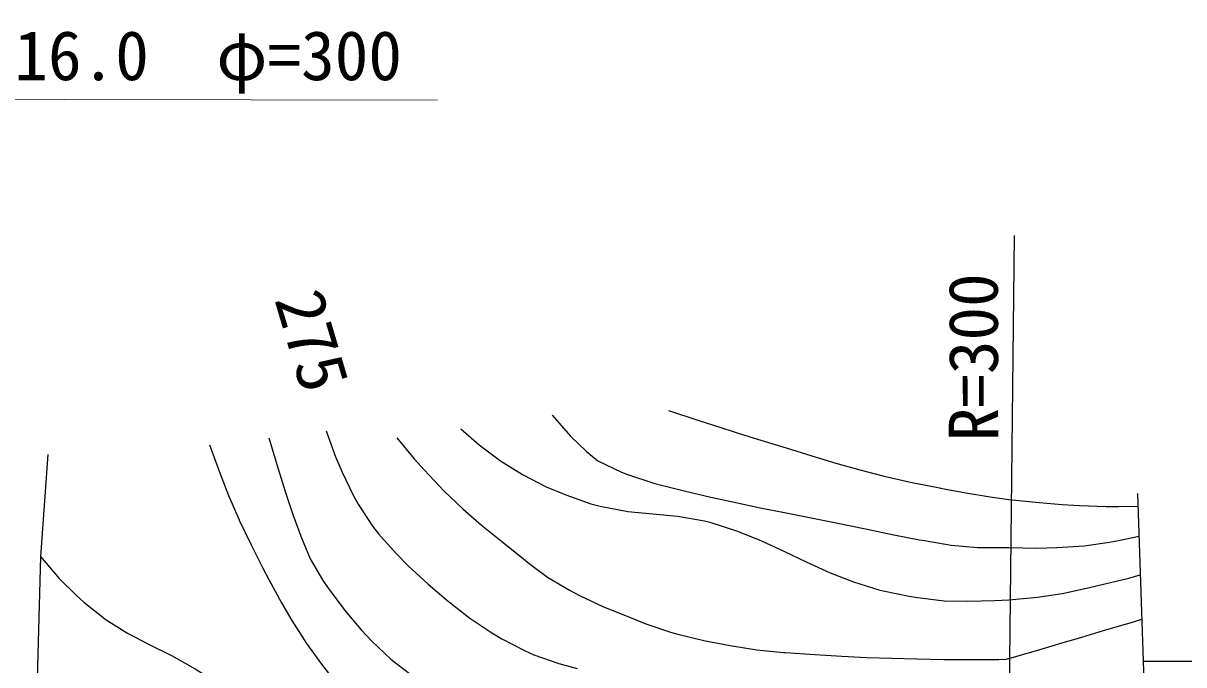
# Model space of a CAD drawing. Units: millimetres, scale not verified. Extents: x 40000 to 680000, y 20000 to 380000.
# Drawn here: x 487909 to 530934, y 288482 to 312275 of the extents above; entities that cross this region are included whole.
import ezdxf
from ezdxf.enums import TextEntityAlignment as Align

# ---------------------------------------------------------------- set-up
doc = ezdxf.new("R2010")
doc.units = ezdxf.units.MM
doc.header["$LTSCALE"] = 1000
for name, color, linetype, lineweight in [('M-BGD', 7, 'Continuous', 25), ('M-BMK-SRVR', 3, 'Continuous', 25), ('M-STR-HTXT', 7, 'Continuous', 13)]:
    doc.layers.add(name, color=color, linetype=linetype, lineweight=lineweight)
doc.styles.add('ＭＳ ゴシック', font='')
doc.styles.get('ＭＳ ゴシック').set_extended_font_data('MS Gothic')

msp = doc.modelspace()

# ---------------------------------------------------------------- linework, layer by layer
at = {"layer": 'M-BGD'}
for p, q in [((488821, 296280), (488553, 292495)), ((529213, 294833), (529801, 278007)), ((488553, 292495), (488384, 286484)), ((529431, 288611), (531743, 288611))]:
    msp.add_line(p, q, dxfattribs=at)
for points in [[(507518, 297745), (508195, 296954), (508788, 296390), (509212, 296051), (510092, 295626), (510312, 295543), (511248, 295226), (511328, 295205), (512408, 294936), (513397, 294703), (514326, 294497), (515226, 294308), (516127, 294126), (517058, 293942), (518051, 293744), (519135, 293525), (519202, 293511), (520188, 293306), (521141, 293120), (521319, 293088), (522307, 292923), (523290, 292836), (523351, 292834), (524318, 292829), (524452, 292834)], [(511836, 297914), (512962, 297536), (513805, 297264), (514655, 297000), (515133, 296853), (516188, 296527), (517143, 296232), (518041, 295963), (518922, 295714), (519827, 295482), (520798, 295259), (521876, 295042), (521912, 295035), (522860, 294857), (523754, 294710), (524452, 294612)], [(497020, 296898), (497364, 295746), (497629, 294877), (497904, 294061), (498205, 293257), (498544, 292411), (499039, 291568), (499221, 291310), (499830, 290491), (500435, 289777), (500830, 289363), (501543, 288693), (501761, 288516), (502543, 287927)], [(499136, 297152), (499487, 296192), (499729, 295628), (500150, 294746), (500322, 294443), (500861, 293628), (501084, 293342), (501732, 292603), (502184, 292157), (502916, 291474), (503672, 290832), (503708, 290802), (504470, 290209), (505283, 289664), (505656, 289447), (506522, 288994), (506841, 288855), (507771, 288532), (508450, 288347)], [(501761, 296898), (502408, 296120), (502777, 295713), (503519, 294926), (504212, 294260), (504903, 293658), (505636, 293061), (506458, 292410), (506672, 292241), (507349, 291733), (508192, 291237), (508534, 291056), (509426, 290636), (510058, 290379), (510997, 290004), (511903, 289695), (512175, 289617), (513145, 289378), (514122, 289193), (515112, 289037), (516096, 288943), (516154, 288939), (517257, 288866), (518255, 288806), (519190, 288758), (520105, 288722), (521042, 288697), (522042, 288683), (523142, 288678), (524081, 288681), (524367, 288685)], [(504132, 297237), (504809, 296644), (505602, 296041), (506418, 295543), (507296, 295087), (508026, 294781), (508946, 294451), (509296, 294358), (510328, 294172), (511250, 294085), (512162, 293998), (513160, 293817), (513360, 293765), (514386, 293443), (515279, 293083), (516105, 292697), (516932, 292299), (517825, 291898), (518694, 291564), (519631, 291267), (519795, 291225), (520752, 291023), (521065, 290971), (522056, 290853), (522918, 290835), (523929, 290869), (524452, 290887)], [(494818, 296644), (495210, 295563), (495524, 294754), (495916, 293856), (495919, 293850), (496355, 292929), (496785, 292093), (497020, 291649), (497482, 290775), (497866, 290125), (498411, 289268), (498962, 288500), (499221, 288177), (499889, 287410), (500551, 286742), (500914, 286399), (501663, 285768), (501846, 285637), (502692, 285129), (503595, 284723), (504348, 284473), (505262, 284263)], [(524452, 294612), (525573, 294497), (526430, 294425), (527072, 294391), (528051, 294355), (528511, 294351), (529230, 294360)], [(524452, 292834), (525488, 292812), (526230, 292834), (527240, 292896), (528183, 293025), (528516, 293088), (529278, 293257)], [(488553, 292495), (489248, 291681), (489890, 291053), (490162, 290802), (490981, 290143), (491779, 289650), (492580, 289240), (493407, 288829), (494283, 288332), (494649, 288093), (495492, 287476), (496210, 286897), (496979, 286283), (497274, 286061), (498065, 285467), (498713, 285045), (499570, 284513), (500404, 284075), (500745, 283944), (501592, 283690)], [(524452, 290887), (525513, 290991), (526427, 291130), (526484, 291141), (527444, 291346), (528008, 291479), (528900, 291696), (529319, 291815)], [(524367, 288685), (525565, 289040), (526423, 289294), (527153, 289510), (527964, 289750), (529068, 290076), (529376, 290168)]]:
    msp.add_lwpolyline(points, dxfattribs=at)
at = {"layer": 'M-BMK-SRVR'}
msp.add_line((524646, 304403), (524311, 273965), dxfattribs=at)
at = {"layer": 'M-STR-HTXT'}
msp.add_lwpolyline([(450410, 290628), (468699, 309485), (503271, 309420)], dxfattribs=at)

# ---------------------------------------------------------------- texts
at = {"layer": 'M-BGD', "style": 'ＭＳ ゴシック'}
msp.add_text('275', height=1833, rotation=286.454, dxfattribs=at).set_placement((497219, 300087), align=Align.BOTTOM_CENTER)
at = {"layer": 'M-BMK-SRVR', "style": 'ＭＳ ゴシック'}
msp.add_text('R=300', height=1833, rotation=90.161, dxfattribs=at).set_placement((524596, 299887), align=Align.BOTTOM_CENTER)
at = {"layer": 'M-STR-HTXT', "style": 'ＭＳ ゴシック'}
msp.add_text('ヒューム管\u3000L=16.0\u3000φ=300', height=1833, dxfattribs=at).set_placement((486018, 309612), align=Align.BOTTOM_CENTER)

doc.saveas('drawing.dxf')
